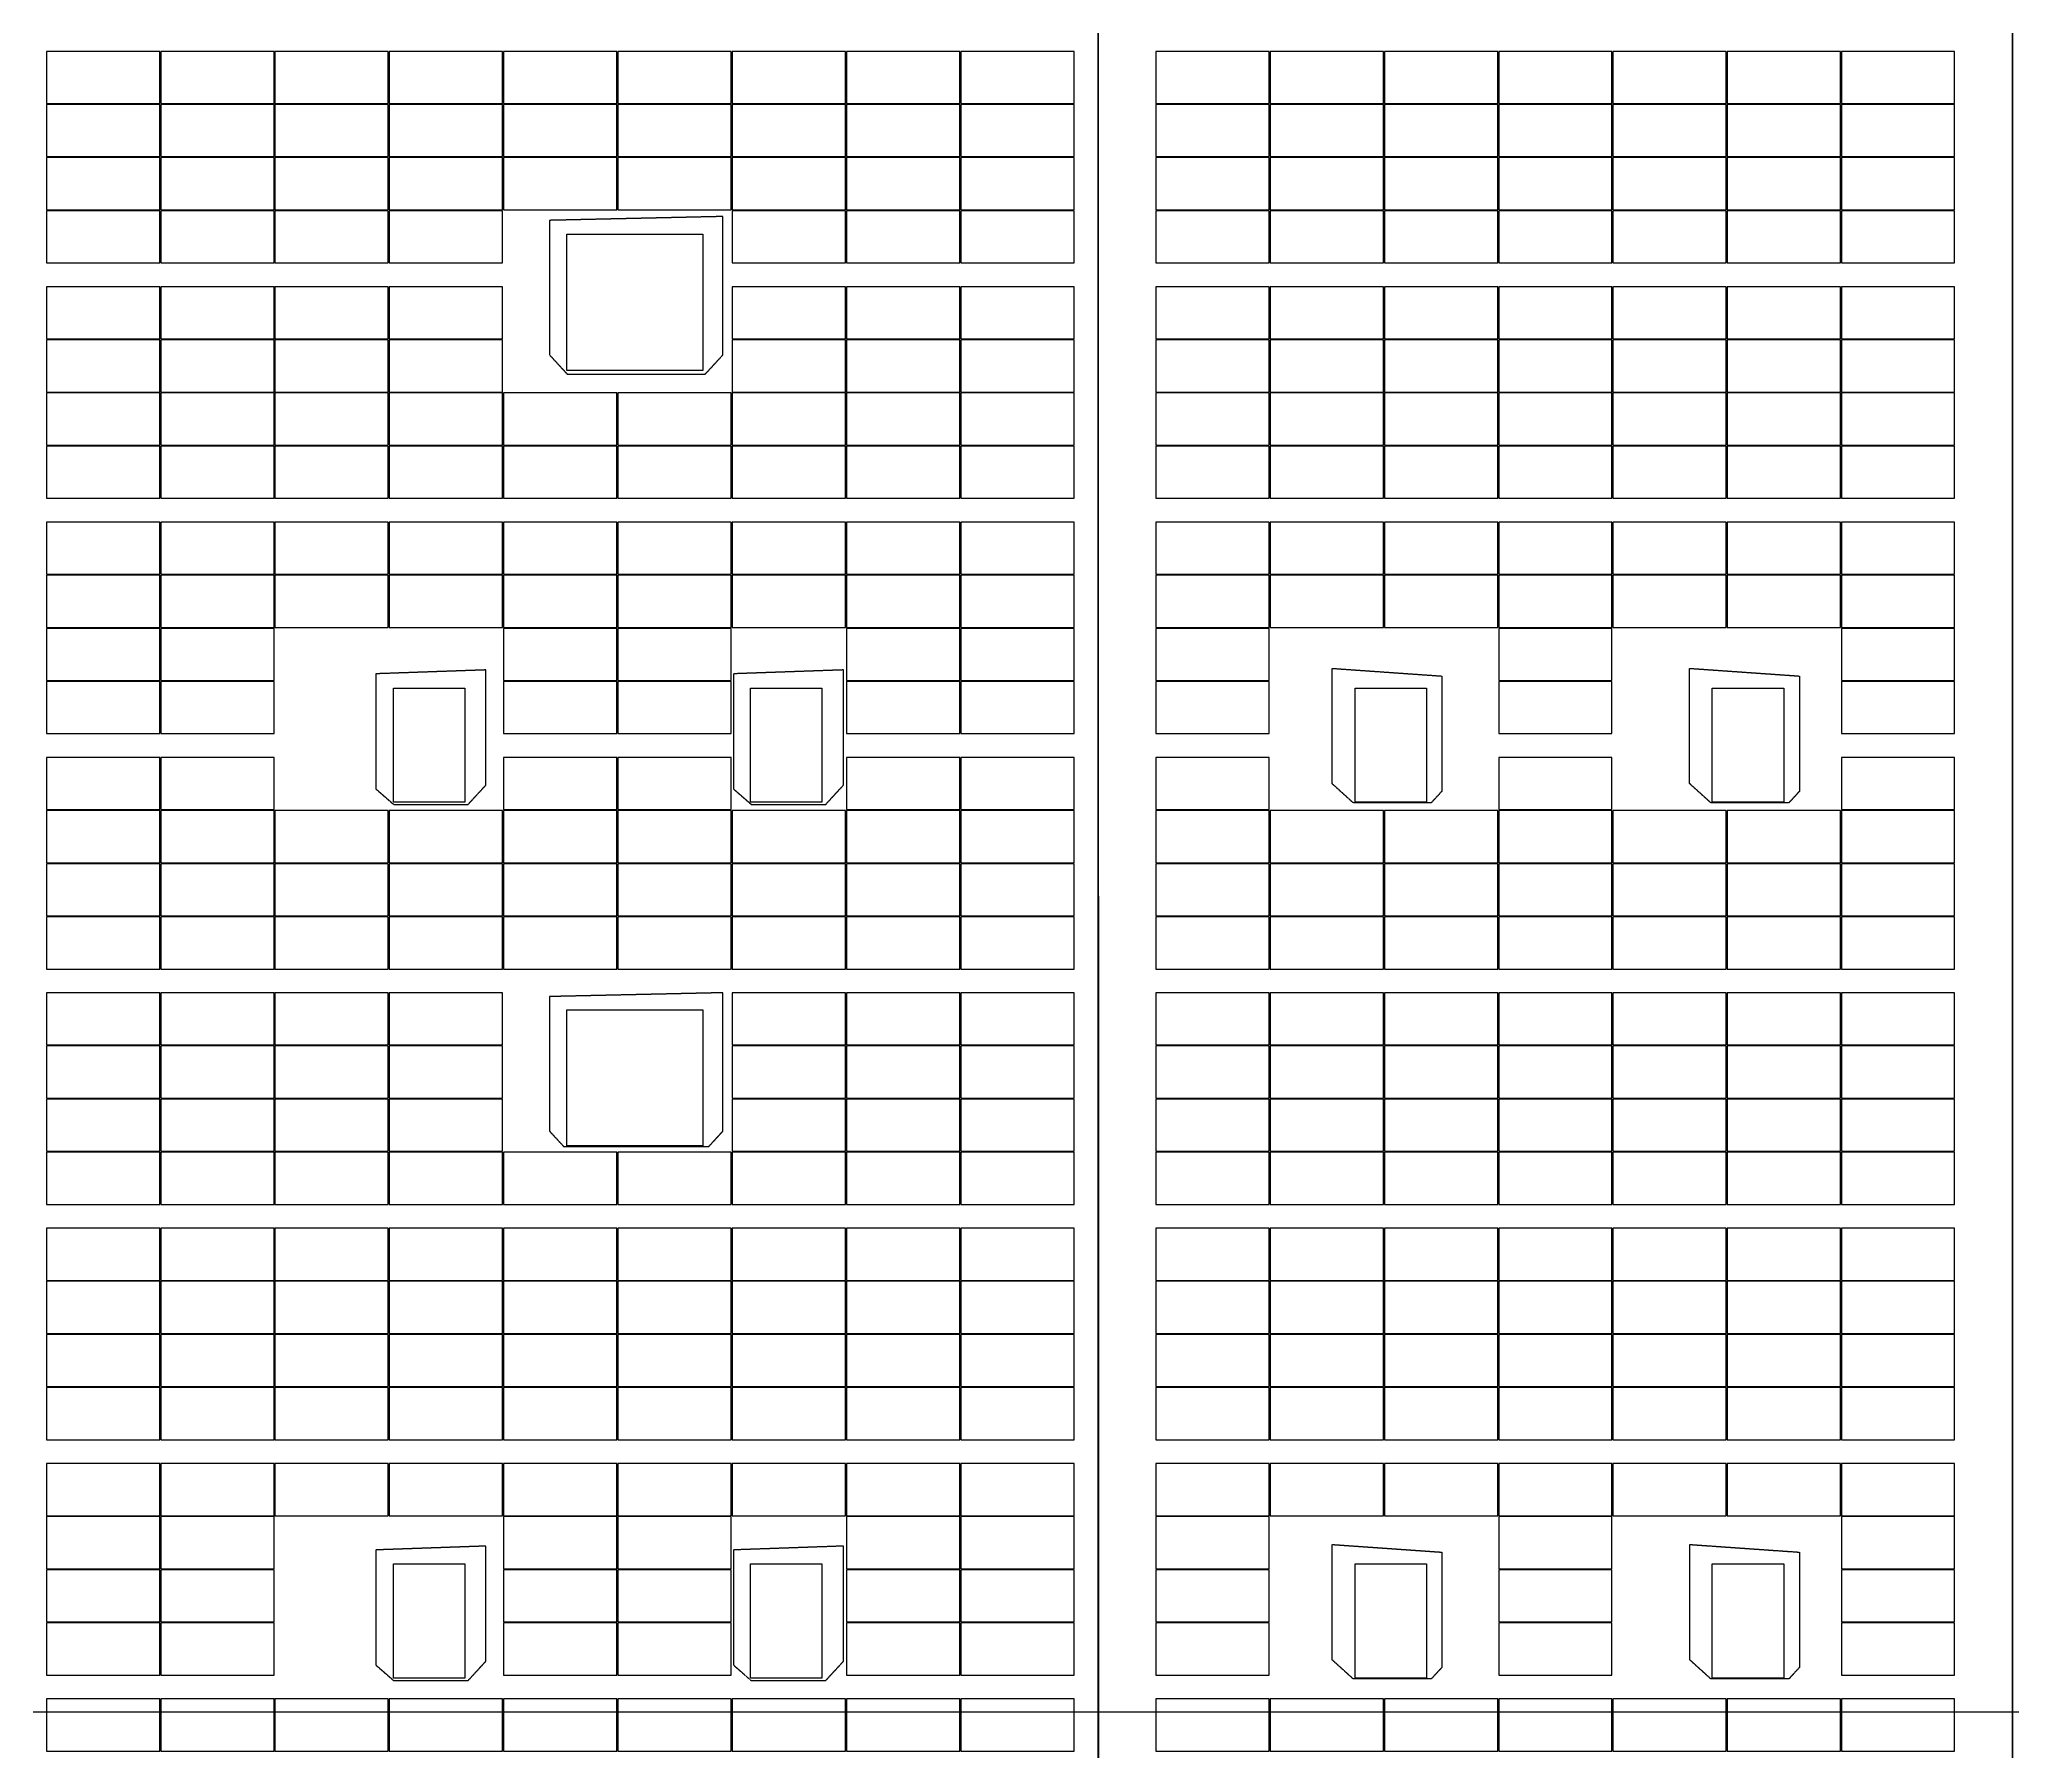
# Model space of a CAD drawing. Header units: millimetres. Extents: x -330863 to 383137, y -246038 to 314990.
# Drawn here: x -436 to 41006, y -103141 to -67177 of the extents above; entities that cross this region are included whole.
import ezdxf

# ---------------------------------------------------------------- set-up
doc = ezdxf.new("R2010")
doc.units = ezdxf.units.MM
doc.linetypes.add('DASHED', pattern=[1.524, 1.27, -0.254])
doc.linetypes.add('HIDDEN', pattern=[0.375, 0.25, -0.125])
doc.layers.add('PUB_DIM', color=7, linetype='Continuous', lineweight=0)
doc.layers.add('X消防车道', color=6, linetype='HIDDEN', lineweight=18)
for name, color, linetype in [('屋脊线', 7, 'ByLayer'), ('组件', 7, 'ByLayer'), ('阴影', 8, 'DASHED'), ('障碍物', 7, 'ByLayer')]:
    doc.layers.add(name, color=color, linetype=linetype)
doc.styles.add('_TCH_DIM_T3', font='SIMPLEX.shx', dxfattribs={"width": 0.6, "bigfont": 'GBCBIG.shx'})
doc.dimstyles.new('_TCH_ARCH_M_M&&1', dxfattribs={"dimtxt": 3, "dimasz": 0.5, "dimexe": 1.25, "dimexo": 1.5, "dimgap": 0.63125, "dimtad": 1, "dimtxsty": '_TCH_DIM_T3', "dimblk": 'ARCHTICK', "dimcen": 2.5, "dimclrt": 7, "dimazin": 2, "dimtfac": 1, "dimtix": 1, "dimtmove": 2, "dimatfit": 3})

# ---------------------------------------------------------------- blocks, each defined once
blk = doc.blocks.new('*U6')
at = {"layer": '屋脊线', "color": 30}
for p, q in [((21804, -129651, 8900), (21800, 145849, 8900)), ((41004, -129651, 10100), (41000, 145849, 10100))]:
    blk.add_line(p, q, dxfattribs=at)
at = {"flags": 1}
for tag in ['unit_id', 'unit_name']:
    blk.add_attdef(tag, (0, 0), '', height=2.5, dxfattribs=at)
blk = doc.blocks.new('*U210')
at = {"layer": '障碍物', "color": 1}
blk.add_polyline3d([(7000, -80801, 10), (8500, -80801, 10), (8500, -83201, 10), (7000, -83201, 10)], close=True, dxfattribs=at)
at = {"flags": 1}
for tag in ['height', 'shape']:
    blk.add_attdef(tag, (0, 0), '', height=2.5, dxfattribs=at)
blk = doc.blocks.new('*U211')
at = {"layer": '障碍物', "color": 1}
blk.add_polyline3d([(14500, -80801, 10), (16000, -80801, 10), (16000, -83201, 10), (14500, -83201, 10)], close=True, dxfattribs=at)
at = {"flags": 1}
for tag in ['height', 'shape']:
    blk.add_attdef(tag, (0, 0), '', height=2.5, dxfattribs=at)
blk = doc.blocks.new('*U214')
at = {"layer": '障碍物', "color": 1}
blk.add_polyline3d([(7000, -99201, 10), (8500, -99201, 10), (8500, -101601, 10), (7000, -101601, 10)], close=True, dxfattribs=at)
at = {"flags": 1}
for tag in ['height', 'shape']:
    blk.add_attdef(tag, (0, 0), '', height=2.5, dxfattribs=at)
blk = doc.blocks.new('*U215')
at = {"layer": '障碍物', "color": 1}
blk.add_polyline3d([(14500, -99201, 10), (16000, -99201, 10), (16000, -101601, 10), (14500, -101601, 10)], close=True, dxfattribs=at)
at = {"flags": 1}
for tag in ['height', 'shape']:
    blk.add_attdef(tag, (0, 0), '', height=2.5, dxfattribs=at)
blk = doc.blocks.new('*U241')
at = {"layer": '障碍物', "color": 1}
blk.add_polyline3d([(10640, -71268, 10), (13500, -71268, 10), (13500, -74129, 10), (10640, -74129, 10)], close=True, dxfattribs=at)
at = {"flags": 1}
for tag in ['height', 'shape']:
    blk.add_attdef(tag, (0, 0), '', height=2.5, dxfattribs=at)
blk = doc.blocks.new('*U242')
at = {"layer": '障碍物', "color": 1}
blk.add_polyline3d([(10640, -87558, 10), (13500, -87558, 10), (13500, -90419, 10), (10640, -90419, 10)], close=True, dxfattribs=at)
at = {"flags": 1}
for tag in ['height', 'shape']:
    blk.add_attdef(tag, (0, 0), '', height=2.5, dxfattribs=at)
blk = doc.blocks.new('*U272')
at = {"layer": '障碍物', "color": 1}
blk.add_polyline3d([(27200, -80801, 10), (28700, -80801, 10), (28700, -83201, 10), (27200, -83201, 10)], close=True, dxfattribs=at)
at = {"flags": 1}
for tag in ['height', 'shape']:
    blk.add_attdef(tag, (0, 0), '', height=2.5, dxfattribs=at)
blk = doc.blocks.new('*U273')
at = {"layer": '障碍物', "color": 1}
blk.add_polyline3d([(34700, -80801, 10), (36200, -80801, 10), (36200, -83201, 10), (34700, -83201, 10)], close=True, dxfattribs=at)
at = {"flags": 1}
for tag in ['height', 'shape']:
    blk.add_attdef(tag, (0, 0), '', height=2.5, dxfattribs=at)
blk = doc.blocks.new('*U274')
at = {"layer": '障碍物', "color": 1}
blk.add_polyline3d([(27200, -99201, 10), (28700, -99201, 10), (28700, -101601, 10), (27200, -101601, 10)], close=True, dxfattribs=at)
at = {"flags": 1}
for tag in ['height', 'shape']:
    blk.add_attdef(tag, (0, 0), '', height=2.5, dxfattribs=at)
blk = doc.blocks.new('*U275')
at = {"layer": '障碍物', "color": 1}
blk.add_polyline3d([(34700, -99201, 10), (36200, -99201, 10), (36200, -101601, 10), (34700, -101601, 10)], close=True, dxfattribs=at)
at = {"flags": 1}
for tag in ['height', 'shape']:
    blk.add_attdef(tag, (0, 0), '', height=2.5, dxfattribs=at)
blk = doc.blocks.new('*U17')
at = {"layer": '组件', "color": 0}
blk.add_polyline3d([(0, 0, 0), (0, -109.6, 0), (237.9, -109.6, 14.9), (237.9, 0, 14.9)], close=True, dxfattribs=at)
at = {"flags": 1}
for tag in ['mounting-hole-spacing1', 'mounting-hole-spacing2', 'module-material', 'vmpo', 'voco', 'silicon-material', 'panel-length', 'panel-width', 'panel-height', 'userid', 'theme', 'note', 'name', 'pmax', 'company-name', 'id', 'impo', 'isco']:
    blk.add_attdef(tag, (0, 0), '', height=2.5, dxfattribs=at)
blk = doc.blocks.new('*U15')
at = {"layer": '组件', "color": 0}
blk.add_polyline3d([(0, 0, 0), (0, 109.6, 0), (-238.1, 109.6, 12.6), (-238.1, 0, 12.6)], close=True, dxfattribs=at)
at = {"flags": 1}
for tag in ['mounting-hole-spacing1', 'mounting-hole-spacing2', 'module-material', 'vmpo', 'voco', 'silicon-material', 'panel-length', 'panel-width', 'panel-height', 'userid', 'theme', 'note', 'name', 'pmax', 'company-name', 'id', 'impo', 'isco']:
    blk.add_attdef(tag, (0, 0), '', height=2.5, dxfattribs=at)
blk = doc.blocks.new('_ArchTick')
at = {"color": 0, "linetype": 'ByBlock', "const_width": 0.4}
blk.add_lwpolyline([(-0.5, -0.5), (0.5, 0.5)], dxfattribs=at)
blk = doc.blocks.new('*D471')
at = {"layer": 'Defpoints', "color": 0, "transparency": 16777216}
for p in [(-88500, -94587), (64800, -94587), (64800, -102309)]:
    blk.add_point(p, dxfattribs=at)
at = {"layer": 'PUB_DIM', "color": 0, "lineweight": -2, "transparency": 16777216}
for p, q in [((-88500, -94588), (-88500, -102310)), ((64800, -94588), (64800, -102310)), ((-88500, -102309), (64800, -102309))]:
    blk.add_line(p, q, dxfattribs=at)
at = {"layer": 'PUB_DIM', "color": 0, "lineweight": -2, "transparency": 16777216, "xscale": 0.5, "yscale": 0.5, "zscale": 0.5, "rotation": 180}
blk.add_blockref('_ArchTick', (-88500, -102309), dxfattribs=at)
at = {"layer": 'PUB_DIM', "color": 0, "lineweight": -2, "transparency": 16777216, "xscale": 0.5, "yscale": 0.5, "zscale": 0.5}
blk.add_blockref('_ArchTick', (64800, -102309), dxfattribs=at)
at = {"layer": 'PUB_DIM', "color": 7, "transparency": 16777216, "insert": (-11850, -102307), "char_height": 3, "attachment_point": 5, "style": '_TCH_DIM_T3'}
blk.add_mtext('\\A1;153300.00', dxfattribs=at)

msp = doc.modelspace()

# ---------------------------------------------------------------- hatches: boundary and pattern name
at = {"layer": 'X消防车道'}
h = msp.add_hatch(dxfattribs=at)
h.set_pattern_fill('DOTS', color=8, scale=1000, angle=-31.487838)
h.set_pattern_definition([(328.51216202, (-1970228605.7, -2547630934.4), (1506.0502845, 939.1527315), [0, -1587.5])])
h.paths.add_polyline_path([(-93210.319, -143669.982, 0.388696348), (-80260.509, -155528.75), (-29868.25, -155528.75, 0.072993423), (-27282.119, -155149.186), (-24812.542, -154408.313, -0.072993423), (-22226.411, -154028.75), (83399.933, -154028.75, -0.414215405), (92400, -163028.739), (92400.012, -173021.711), (96400.012, -173176.258), (96400, -163028.734, 0.414220327), (83399.684, -150028.75), (-22813.487, -150028.75, 0.072993423), (-25399.617, -150408.313), (-27869.195, -151149.186, -0.072993423), (-30455.326, -151528.75), (-80260.509, -151528.75, -0.388697685), (-89225.766, -143318.792), (-114666.763, 145381.208, -0.440198268), (-105701.506, 155171.25), (85999.681, 155171.25, -0.414210993), (94999.681, 146171.329, -0.141448111), (96999.681, 153099.453, 0.257670399), (85999.52, 159171.25), (-105701.603, 159171.25, 0.440196051), (-118651.322, 145030.079)])

# ---------------------------------------------------------------- linework, layer by layer
at = {"layer": '屋脊线', "color": 30, "elevation": 8900}
msp.add_lwpolyline([(21800.287, 145848.75), (21804.488, -129651.249)], dxfattribs=at)
at = {"layer": '屋脊线', "color": 2, "elevation": 10100}
msp.add_lwpolyline([(41000.287, 145848.75), (41004.488, -129651.251)], dxfattribs=at)
at = {"layer": '阴影', "linetype": 'DASHED'}
for points in [[(10275.974, -70977.378, 9513.086), (10276.018, -73802.549, 9513.086), (10647.882, -74206.138, 9493.341), (13548.38, -74206.099, 9339.332), (13920.232, -73802.5, 9319.587), (13920.188, -70896.606, 9319.587), (10275.974, -70977.378, 9513.086)], [(26712.676, -80387.92, 9207.809), (29018.118, -80549.321, 9351.899), (29018.154, -82970.898, 9351.898), (28795.051, -83213.057, 9337.954), (27158.931, -83213.086, 9235.696), (26712.71, -82809.492, 9207.808), (26712.676, -80387.92, 9207.809)], [(34223.95, -80387.798, 9677.263), (36529.392, -80549.194, 9821.353), (36529.431, -82970.771, 9821.353), (36306.326, -83212.93, 9807.409), (34670.208, -83212.959, 9705.151), (34223.987, -82809.365, 9677.263), (34223.95, -80387.798, 9677.263)], [(6631.904, -80502.295, 9706.584), (6631.942, -82923.867, 9706.584), (7003.806, -83246.748, 9686.839), (8565.612, -83246.719, 9603.912), (8937.464, -82843.115, 9584.167), (8937.427, -80421.543, 9584.166), (6631.904, -80502.295, 9706.584)], [(14143.45, -80502.192, 9307.741), (14143.486, -82923.77, 9307.74), (14515.349, -83246.641, 9287.996), (16077.157, -83246.621, 9205.068), (16449.009, -82843.018, 9185.323), (16448.972, -80421.44, 9185.323), (14143.45, -80502.192, 9307.741)], [(10276.223, -87282.656, 9513.086), (10276.266, -90107.832, 9513.086), (10573.759, -90430.703, 9497.29), (13622.999, -90430.654, 9335.383), (13920.481, -90107.783, 9319.587), (13920.437, -87201.885, 9319.587), (10276.223, -87282.656, 9513.086)], [(6632.186, -98906.27, 9706.584), (6632.222, -101327.852, 9706.584), (7004.086, -101650.723, 9686.839), (8565.893, -101650.703, 9603.911), (8937.745, -101247.1, 9584.167), (8937.708, -98825.518, 9584.167), (6632.186, -98906.27, 9706.584)], [(14143.73, -98906.172, 9307.74), (14143.767, -101327.744, 9307.74), (14515.631, -101650.615, 9287.996), (16077.438, -101650.596, 9205.068), (16449.29, -101246.992, 9185.323), (16449.253, -98825.42, 9185.323), (14143.73, -98906.172, 9307.74)], [(26712.957, -98791.875, 9207.808), (29018.398, -98953.281, 9351.899), (29018.435, -101374.854, 9351.898), (28795.332, -101617.012, 9337.954), (27159.214, -101617.041, 9235.696), (26712.993, -101213.447, 9207.808), (26712.957, -98791.875, 9207.808)], [(34224.231, -98791.758, 9677.263), (36529.675, -98953.154, 9821.353), (36529.709, -101374.727, 9821.353), (36306.606, -101616.885, 9807.409), (34670.488, -101616.914, 9705.152), (34224.268, -101213.33, 9677.263), (34224.231, -98791.758, 9677.263)]]:
    msp.add_polyline3d(points, close=True, dxfattribs=at)
at = {"layer": '障碍物', "elevation": 10300}
for points in [[(10639.869, -71268.002), (13500.377, -71268.002), (13500.377, -74128.511), (10639.869, -74128.511)], [(10639.869, -87558.002), (13500.377, -87558.002), (13500.377, -90418.511), (10639.869, -90418.511)]]:
    msp.add_lwpolyline(points, close=True, dxfattribs=at)
at = {"layer": '障碍物', "color": 4, "elevation": 10300}
for points in [[(7000.027, -80801.258), (8500.027, -80801.258), (8500.027, -83201.258), (7000.027, -83201.258)], [(14500.027, -80801.258), (16000.027, -80801.258), (16000.027, -83201.258), (14500.027, -83201.258)], [(27200.001, -80801.258), (28700.001, -80801.258), (28700.001, -83201.258), (27200.001, -83201.258)], [(34700.027, -80801.258), (36200.027, -80801.258), (36200.027, -83201.258), (34700.027, -83201.258)], [(7000.002, -99201.25), (8500.001, -99201.25), (8500.001, -101601.25), (7000.002, -101601.25)], [(14500.002, -99201.25), (16000.001, -99201.25), (16000.001, -101601.25), (14500.002, -101601.25)], [(27199.976, -99201.25), (28699.976, -99201.25), (28699.976, -101601.25), (27199.976, -101601.25)], [(34700.002, -99201.25), (36200.002, -99201.25), (36200.002, -101601.25), (34700.002, -101601.25)]]:
    msp.add_lwpolyline(points, close=True, dxfattribs=at)

# ---------------------------------------------------------------- block references
at = {"layer": '屋脊线'}
msp.add_blockref('*U6', (0, 0), dxfattribs=at)
at = {"layer": '组件', "color": 5, "xscale": 10, "yscale": 10, "zscale": 10}
for name, p in [('*U15', (2090.255, -68523.25, 10046.727)), ('*U15', (4490.872, -68523.25, 9919.26)), ('*U15', (6891.489, -68523.25, 9791.794)), ('*U15', (9292.106, -68523.25, 9664.327)), ('*U15', (11692.723, -68523.25, 9536.861)), ('*U15', (14093.34, -68523.25, 9409.395)), ('*U15', (16493.957, -68523.25, 9281.928)), ('*U15', (18894.574, -68523.25, 9154.462)), ('*U15', (21295.19, -68523.25, 9026.996)), ('*U17', (23014.799, -67427.3, 9075.704)), ('*U17', (25414.108, -67427.3, 9225.661)), ('*U17', (27813.417, -67427.3, 9375.617)), ('*U17', (30212.726, -67427.3, 9525.574)), ('*U17', (32612.035, -67427.3, 9675.531)), ('*U17', (35011.344, -67427.3, 9825.488)), ('*U17', (37410.653, -67427.3, 9975.445)), ('*U15', (2090.255, -69639.25, 10046.727)), ('*U15', (4490.872, -69639.25, 9919.26)), ('*U15', (6891.489, -69639.25, 9791.794)), ('*U15', (9292.106, -69639.25, 9664.327)), ('*U15', (11692.723, -69639.25, 9536.861)), ('*U15', (14093.34, -69639.25, 9409.395)), ('*U15', (16493.957, -69639.25, 9281.928)), ('*U15', (18894.574, -69639.25, 9154.462)), ('*U15', (21295.19, -69639.25, 9026.996)), ('*U17', (23014.799, -68543.3, 9075.704)), ('*U17', (25414.108, -68543.3, 9225.661)), ('*U17', (27813.417, -68543.3, 9375.617)), ('*U17', (30212.726, -68543.3, 9525.574)), ('*U17', (32612.035, -68543.3, 9675.531)), ('*U17', (35011.344, -68543.3, 9825.488)), ('*U17', (37410.653, -68543.3, 9975.445)), ('*U15', (2090.255, -70755.25, 10046.727)), ('*U15', (4490.872, -70755.25, 9919.26)), ('*U15', (6891.489, -70755.25, 9791.794)), ('*U15', (9292.106, -70755.25, 9664.327)), ('*U15', (11692.723, -70755.25, 9536.861)), ('*U15', (14093.34, -70755.25, 9409.395)), ('*U15', (16493.957, -70755.25, 9281.928)), ('*U15', (18894.574, -70755.25, 9154.462)), ('*U15', (21295.19, -70755.25, 9026.996)), ('*U17', (23014.799, -69659.3, 9075.704)), ('*U17', (25414.108, -69659.3, 9225.661)), ('*U17', (27813.417, -69659.3, 9375.617)), ('*U17', (30212.726, -69659.3, 9525.574)), ('*U17', (32612.035, -69659.3, 9675.531)), ('*U17', (35011.344, -69659.3, 9825.488)), ('*U17', (37410.653, -69659.3, 9975.445)), ('*U15', (2090.255, -71871.25, 10046.727)), ('*U15', (4490.872, -71871.25, 9919.26)), ('*U15', (6891.489, -71871.25, 9791.794)), ('*U15', (9292.106, -71871.25, 9664.327)), ('*U15', (16493.957, -71871.25, 9281.928)), ('*U15', (18894.574, -71871.25, 9154.462)), ('*U15', (21295.19, -71871.25, 9026.996)), ('*U17', (23014.799, -70775.3, 9075.704)), ('*U17', (25414.108, -70775.3, 9225.661)), ('*U17', (27813.417, -70775.3, 9375.617)), ('*U17', (30212.726, -70775.3, 9525.574)), ('*U17', (32612.035, -70775.3, 9675.531)), ('*U17', (35011.344, -70775.3, 9825.488)), ('*U17', (37410.653, -70775.3, 9975.445)), ('*U15', (2090.255, -73467.25, 10046.731)), ('*U15', (4490.872, -73467.25, 9919.264)), ('*U15', (6891.489, -73467.25, 9791.798)), ('*U15', (9292.106, -73467.25, 9664.332)), ('*U15', (16493.957, -73467.25, 9281.932)), ('*U15', (18894.574, -73467.25, 9154.466)), ('*U15', (21295.19, -73467.25, 9027)), ('*U17', (23014.799, -72371.3, 9075.699)), ('*U17', (25414.108, -72371.3, 9225.656)), ('*U17', (27813.417, -72371.3, 9375.613)), ('*U17', (30212.726, -72371.3, 9525.569)), ('*U17', (32612.035, -72371.3, 9675.526)), ('*U17', (35011.344, -72371.3, 9825.483)), ('*U17', (37410.653, -72371.3, 9975.44)), ('*U15', (2090.255, -74583.25, 10046.731)), ('*U15', (4490.872, -74583.25, 9919.264)), ('*U15', (6891.489, -74583.25, 9791.798)), ('*U15', (9292.106, -74583.25, 9664.332)), ('*U15', (16493.957, -74583.25, 9281.932)), ('*U15', (18894.574, -74583.25, 9154.466)), ('*U15', (21295.19, -74583.25, 9027)), ('*U17', (23014.799, -73487.3, 9075.699)), ('*U17', (25414.108, -73487.3, 9225.656)), ('*U17', (27813.417, -73487.3, 9375.613)), ('*U17', (30212.726, -73487.3, 9525.569)), ('*U17', (32612.035, -73487.3, 9675.526)), ('*U17', (35011.344, -73487.3, 9825.483)), ('*U17', (37410.653, -73487.3, 9975.44)), ('*U15', (2090.255, -75699.25, 10046.731)), ('*U15', (4490.872, -75699.25, 9919.264)), ('*U15', (6891.489, -75699.25, 9791.798)), ('*U15', (9292.106, -75699.25, 9664.332)), ('*U15', (11692.723, -75699.25, 9536.865)), ('*U15', (14093.34, -75699.25, 9409.399)), ('*U15', (16493.957, -75699.25, 9281.932)), ('*U15', (18894.574, -75699.25, 9154.466)), ('*U15', (21295.19, -75699.25, 9027)), ('*U17', (23014.799, -74603.3, 9075.699)), ('*U17', (25414.108, -74603.3, 9225.656)), ('*U17', (27813.417, -74603.3, 9375.613)), ('*U17', (30212.726, -74603.3, 9525.569)), ('*U17', (32612.035, -74603.3, 9675.526)), ('*U17', (35011.344, -74603.3, 9825.483)), ('*U17', (37410.653, -74603.3, 9975.44)), ('*U15', (2090.255, -76815.25, 10046.731)), ('*U15', (4490.872, -76815.25, 9919.264)), ('*U15', (6891.489, -76815.25, 9791.798)), ('*U15', (9292.106, -76815.25, 9664.332)), ('*U15', (11692.723, -76815.25, 9536.865)), ('*U15', (14093.34, -76815.25, 9409.399)), ('*U15', (16493.957, -76815.25, 9281.932)), ('*U15', (18894.574, -76815.25, 9154.466)), ('*U15', (21295.19, -76815.25, 9027)), ('*U17', (23014.799, -75719.3, 9075.699)), ('*U17', (25414.108, -75719.3, 9225.656)), ('*U17', (27813.417, -75719.3, 9375.613)), ('*U17', (30212.726, -75719.3, 9525.569)), ('*U17', (32612.035, -75719.3, 9675.526)), ('*U17', (35011.344, -75719.3, 9825.483)), ('*U17', (37410.653, -75719.3, 9975.44)), ('*U15', (2090.255, -78411.25, 10046.735)), ('*U15', (4490.872, -78411.25, 9919.268)), ('*U15', (6891.489, -78411.25, 9791.802)), ('*U15', (9292.106, -78411.25, 9664.336)), ('*U15', (11692.723, -78411.25, 9536.869)), ('*U15', (14093.34, -78411.25, 9409.403)), ('*U15', (16493.957, -78411.25, 9281.936)), ('*U15', (18894.574, -78411.25, 9154.47)), ('*U15', (21295.19, -78411.25, 9027.004)), ('*U17', (23014.799, -77315.3, 9075.694)), ('*U17', (25414.108, -77315.3, 9225.651)), ('*U17', (27813.417, -77315.3, 9375.608)), ('*U17', (30212.726, -77315.3, 9525.565)), ('*U17', (32612.035, -77315.3, 9675.522)), ('*U17', (35011.344, -77315.3, 9825.478)), ('*U17', (37410.653, -77315.3, 9975.435)), ('*U15', (2090.255, -79527.25, 10046.735)), ('*U15', (4490.872, -79527.25, 9919.268)), ('*U15', (6891.489, -79527.25, 9791.802)), ('*U15', (9292.106, -79527.25, 9664.336)), ('*U15', (11692.723, -79527.25, 9536.869)), ('*U15', (14093.34, -79527.25, 9409.403)), ('*U15', (16493.957, -79527.25, 9281.936)), ('*U15', (18894.574, -79527.25, 9154.47)), ('*U15', (21295.19, -79527.25, 9027.004)), ('*U17', (23014.799, -78431.3, 9075.694)), ('*U17', (25414.108, -78431.3, 9225.651)), ('*U17', (27813.417, -78431.3, 9375.608)), ('*U17', (30212.726, -78431.3, 9525.565)), ('*U17', (32612.035, -78431.3, 9675.522)), ('*U17', (35011.344, -78431.3, 9825.478)), ('*U17', (37410.653, -78431.3, 9975.435)), ('*U15', (2090.255, -80643.25, 10046.735)), ('*U15', (4490.872, -80643.25, 9919.268)), ('*U15', (11692.723, -80643.25, 9536.869)), ('*U15', (14093.34, -80643.25, 9409.403)), ('*U15', (18894.574, -80643.25, 9154.47)), ('*U15', (21295.19, -80643.25, 9027.004)), ('*U17', (23014.799, -79547.3, 9075.694)), ('*U17', (30212.726, -79547.3, 9525.565)), ('*U17', (37410.653, -79547.3, 9975.435)), ('*U15', (2090.255, -81759.25, 10046.735)), ('*U15', (4490.872, -81759.25, 9919.268)), ('*U15', (11692.723, -81759.25, 9536.869)), ('*U15', (14093.34, -81759.25, 9409.403)), ('*U15', (18894.574, -81759.25, 9154.47)), ('*U15', (21295.19, -81759.25, 9027.004)), ('*U17', (23014.799, -80663.3, 9075.694)), ('*U17', (30212.726, -80663.3, 9525.565)), ('*U17', (37410.653, -80663.3, 9975.435)), ('*U15', (2090.255, -83355.25, 10046.739)), ('*U15', (4490.872, -83355.25, 9919.272)), ('*U15', (11692.723, -83355.25, 9536.873)), ('*U15', (14093.34, -83355.25, 9409.407)), ('*U15', (18894.574, -83355.25, 9154.474)), ('*U15', (21295.19, -83355.25, 9027.008)), ('*U17', (23014.799, -82259.3, 9075.69)), ('*U17', (30212.726, -82259.3, 9525.56)), ('*U17', (37410.653, -82259.3, 9975.43)), ('*U15', (2090.255, -84471.25, 10046.739)), ('*U15', (4490.872, -84471.25, 9919.272)), ('*U15', (6891.489, -84471.25, 9791.806)), ('*U15', (9292.106, -84471.25, 9664.34)), ('*U15', (11692.723, -84471.25, 9536.873)), ('*U15', (14093.34, -84471.25, 9409.407)), ('*U15', (16493.957, -84471.25, 9281.94)), ('*U15', (18894.574, -84471.25, 9154.474)), ('*U15', (21295.19, -84471.25, 9027.008)), ('*U17', (23014.799, -83375.3, 9075.69)), ('*U17', (25414.108, -83375.3, 9225.646)), ('*U17', (27813.417, -83375.3, 9375.603)), ('*U17', (30212.726, -83375.3, 9525.56)), ('*U17', (32612.035, -83375.3, 9675.517)), ('*U17', (35011.344, -83375.3, 9825.474)), ('*U17', (37410.653, -83375.3, 9975.43)), ('*U15', (2090.255, -85587.25, 10046.739)), ('*U15', (4490.872, -85587.25, 9919.272)), ('*U15', (6891.489, -85587.25, 9791.806)), ('*U15', (9292.106, -85587.25, 9664.34)), ('*U15', (11692.723, -85587.25, 9536.873)), ('*U15', (14093.34, -85587.25, 9409.407)), ('*U15', (16493.957, -85587.25, 9281.94)), ('*U15', (18894.574, -85587.25, 9154.474)), ('*U15', (21295.19, -85587.25, 9027.008)), ('*U17', (23014.799, -84491.3, 9075.69)), ('*U17', (25414.108, -84491.3, 9225.646)), ('*U17', (27813.417, -84491.3, 9375.603)), ('*U17', (30212.726, -84491.3, 9525.56)), ('*U17', (32612.035, -84491.3, 9675.517)), ('*U17', (35011.344, -84491.3, 9825.474)), ('*U17', (37410.653, -84491.3, 9975.43)), ('*U15', (2090.255, -86703.25, 10046.739)), ('*U15', (4490.872, -86703.25, 9919.272)), ('*U15', (6891.489, -86703.25, 9791.806)), ('*U15', (9292.106, -86703.25, 9664.34)), ('*U15', (11692.723, -86703.25, 9536.873)), ('*U15', (14093.34, -86703.25, 9409.407)), ('*U15', (16493.957, -86703.25, 9281.94)), ('*U15', (18894.574, -86703.25, 9154.474)), ('*U15', (21295.19, -86703.25, 9027.008)), ('*U17', (23014.799, -85607.3, 9075.69)), ('*U17', (25414.108, -85607.3, 9225.646)), ('*U17', (27813.417, -85607.3, 9375.603)), ('*U17', (30212.726, -85607.3, 9525.56)), ('*U17', (32612.035, -85607.3, 9675.517)), ('*U17', (35011.344, -85607.3, 9825.474)), ('*U17', (37410.653, -85607.3, 9975.43)), ('*U15', (2090.255, -88299.25, 10046.743)), ('*U15', (4490.872, -88299.25, 9919.276)), ('*U15', (6891.489, -88299.25, 9791.81)), ('*U15', (9292.106, -88299.25, 9664.344)), ('*U15', (16493.957, -88299.25, 9281.944)), ('*U15', (18894.574, -88299.25, 9154.478)), ('*U15', (21295.19, -88299.25, 9027.012)), ('*U17', (23014.799, -87203.3, 9075.685)), ('*U17', (25414.108, -87203.3, 9225.642)), ('*U17', (27813.417, -87203.3, 9375.599)), ('*U17', (30212.726, -87203.3, 9525.555)), ('*U17', (32612.035, -87203.3, 9675.512)), ('*U17', (35011.344, -87203.3, 9825.469)), ('*U17', (37410.653, -87203.3, 9975.426)), ('*U15', (2090.255, -89415.25, 10046.743)), ('*U15', (4490.872, -89415.25, 9919.276)), ('*U15', (6891.489, -89415.25, 9791.81)), ('*U15', (9292.106, -89415.25, 9664.344)), ('*U15', (16493.957, -89415.25, 9281.944)), ('*U15', (18894.574, -89415.25, 9154.478)), ('*U15', (21295.19, -89415.25, 9027.012)), ('*U17', (23014.799, -88319.3, 9075.685)), ('*U17', (25414.108, -88319.3, 9225.642)), ('*U17', (27813.417, -88319.3, 9375.599)), ('*U17', (30212.726, -88319.3, 9525.555)), ('*U17', (32612.035, -88319.3, 9675.512)), ('*U17', (35011.344, -88319.3, 9825.469)), ('*U17', (37410.653, -88319.3, 9975.426)), ('*U15', (2090.255, -90531.25, 10046.743)), ('*U15', (4490.872, -90531.25, 9919.276)), ('*U15', (6891.489, -90531.25, 9791.81)), ('*U15', (9292.106, -90531.25, 9664.344)), ('*U15', (16493.957, -90531.25, 9281.944)), ('*U15', (18894.574, -90531.25, 9154.478)), ('*U15', (21295.19, -90531.25, 9027.012)), ('*U17', (23014.799, -89435.3, 9075.685)), ('*U17', (25414.108, -89435.3, 9225.642)), ('*U17', (27813.417, -89435.3, 9375.599)), ('*U17', (30212.726, -89435.3, 9525.555)), ('*U17', (32612.035, -89435.3, 9675.512)), ('*U17', (35011.344, -89435.3, 9825.469)), ('*U17', (37410.653, -89435.3, 9975.426)), ('*U15', (2090.255, -91647.25, 10046.743)), ('*U15', (4490.872, -91647.25, 9919.276)), ('*U15', (6891.489, -91647.25, 9791.81)), ('*U15', (9292.106, -91647.25, 9664.344)), ('*U15', (11692.723, -91647.25, 9536.877)), ('*U15', (14093.34, -91647.25, 9409.411)), ('*U15', (16493.957, -91647.25, 9281.944)), ('*U15', (18894.574, -91647.25, 9154.478)), ('*U15', (21295.19, -91647.25, 9027.012)), ('*U17', (23014.799, -90551.3, 9075.685)), ('*U17', (25414.108, -90551.3, 9225.642)), ('*U17', (27813.417, -90551.3, 9375.599)), ('*U17', (30212.726, -90551.3, 9525.555)), ('*U17', (32612.035, -90551.3, 9675.512)), ('*U17', (35011.344, -90551.3, 9825.469)), ('*U17', (37410.653, -90551.3, 9975.426)), ('*U15', (2090.255, -93243.25, 10046.747)), ('*U15', (4490.872, -93243.25, 9919.28)), ('*U15', (6891.489, -93243.25, 9791.814)), ('*U15', (9292.106, -93243.25, 9664.348)), ('*U15', (11692.723, -93243.25, 9536.881)), ('*U15', (14093.34, -93243.25, 9409.415)), ('*U15', (16493.957, -93243.25, 9281.948)), ('*U15', (18894.574, -93243.25, 9154.482)), ('*U15', (21295.19, -93243.25, 9027.016)), ('*U17', (23014.799, -92147.3, 9075.68)), ('*U17', (25414.108, -92147.3, 9225.637)), ('*U17', (27813.417, -92147.3, 9375.594)), ('*U17', (30212.726, -92147.3, 9525.551)), ('*U17', (32612.035, -92147.3, 9675.507)), ('*U17', (35011.344, -92147.3, 9825.464)), ('*U17', (37410.653, -92147.3, 9975.421)), ('*U15', (2090.255, -94359.25, 10046.747)), ('*U15', (4490.872, -94359.25, 9919.28)), ('*U15', (6891.489, -94359.25, 9791.814)), ('*U15', (9292.106, -94359.25, 9664.348)), ('*U15', (11692.723, -94359.25, 9536.881)), ('*U15', (14093.34, -94359.25, 9409.415)), ('*U15', (16493.957, -94359.25, 9281.948)), ('*U15', (18894.574, -94359.25, 9154.482)), ('*U15', (21295.19, -94359.25, 9027.016)), ('*U17', (23014.799, -93263.3, 9075.68)), ('*U17', (25414.108, -93263.3, 9225.637)), ('*U17', (27813.417, -93263.3, 9375.594)), ('*U17', (30212.726, -93263.3, 9525.551)), ('*U17', (32612.035, -93263.3, 9675.507)), ('*U17', (35011.344, -93263.3, 9825.464)), ('*U17', (37410.653, -93263.3, 9975.421)), ('*U15', (2090.255, -95475.25, 10046.747)), ('*U15', (4490.872, -95475.25, 9919.28)), ('*U15', (6891.489, -95475.25, 9791.814)), ('*U15', (9292.106, -95475.25, 9664.348)), ('*U15', (11692.723, -95475.25, 9536.881)), ('*U15', (14093.34, -95475.25, 9409.415)), ('*U15', (16493.957, -95475.25, 9281.948)), ('*U15', (18894.574, -95475.25, 9154.482)), ('*U15', (21295.19, -95475.25, 9027.016)), ('*U17', (23014.799, -94379.3, 9075.68)), ('*U17', (25414.108, -94379.3, 9225.637)), ('*U17', (27813.417, -94379.3, 9375.594)), ('*U17', (30212.726, -94379.3, 9525.551)), ('*U17', (32612.035, -94379.3, 9675.507)), ('*U17', (35011.344, -94379.3, 9825.464)), ('*U17', (37410.653, -94379.3, 9975.421)), ('*U15', (2090.255, -96591.25, 10046.747)), ('*U15', (4490.872, -96591.25, 9919.28)), ('*U15', (6891.489, -96591.25, 9791.814)), ('*U15', (9292.106, -96591.25, 9664.348)), ('*U15', (11692.723, -96591.25, 9536.881)), ('*U15', (14093.34, -96591.25, 9409.415)), ('*U15', (16493.957, -96591.25, 9281.948)), ('*U15', (18894.574, -96591.25, 9154.482)), ('*U15', (21295.19, -96591.25, 9027.016)), ('*U17', (23014.799, -95495.3, 9075.68)), ('*U17', (25414.108, -95495.3, 9225.637)), ('*U17', (27813.417, -95495.3, 9375.594)), ('*U17', (30212.726, -95495.3, 9525.551)), ('*U17', (32612.035, -95495.3, 9675.507)), ('*U17', (35011.344, -95495.3, 9825.464)), ('*U17', (37410.653, -95495.3, 9975.421)), ('*U15', (2090.255, -98187.25, 10046.751)), ('*U15', (4490.872, -98187.25, 9919.284)), ('*U15', (6891.489, -98187.25, 9791.818)), ('*U15', (9292.106, -98187.25, 9664.352)), ('*U15', (11692.723, -98187.25, 9536.885)), ('*U15', (14093.34, -98187.25, 9409.419)), ('*U15', (16493.957, -98187.25, 9281.952)), ('*U15', (18894.574, -98187.25, 9154.486)), ('*U15', (21295.19, -98187.25, 9027.02)), ('*U17', (23014.799, -97091.3, 9075.676)), ('*U17', (25414.108, -97091.3, 9225.632)), ('*U17', (27813.417, -97091.3, 9375.589)), ('*U17', (30212.726, -97091.3, 9525.546)), ('*U17', (32612.035, -97091.3, 9675.503)), ('*U17', (35011.344, -97091.3, 9825.46)), ('*U17', (37410.653, -97091.3, 9975.416)), ('*U15', (2090.255, -99303.25, 10046.751)), ('*U15', (4490.872, -99303.25, 9919.284)), ('*U15', (11692.723, -99303.25, 9536.885)), ('*U15', (14093.34, -99303.25, 9409.419)), ('*U15', (18894.574, -99303.25, 9154.486)), ('*U15', (21295.19, -99303.25, 9027.02)), ('*U17', (23014.799, -98207.3, 9075.676)), ('*U17', (30212.726, -98207.3, 9525.546)), ('*U17', (37410.653, -98207.3, 9975.416)), ('*U15', (2090.255, -100419.25, 10046.751)), ('*U15', (4490.872, -100419.25, 9919.284)), ('*U15', (11692.723, -100419.25, 9536.885)), ('*U15', (14093.34, -100419.25, 9409.419)), ('*U15', (18894.574, -100419.25, 9154.486)), ('*U15', (21295.19, -100419.25, 9027.02)), ('*U17', (23014.799, -99323.3, 9075.676)), ('*U17', (30212.726, -99323.3, 9525.546)), ('*U17', (37410.653, -99323.3, 9975.416)), ('*U15', (2090.255, -101535.25, 10046.751)), ('*U15', (4490.872, -101535.25, 9919.284)), ('*U15', (11692.723, -101535.25, 9536.885)), ('*U15', (14093.34, -101535.25, 9409.419)), ('*U15', (18894.574, -101535.25, 9154.486)), ('*U15', (21295.19, -101535.25, 9027.02)), ('*U17', (23014.799, -100439.3, 9075.676)), ('*U17', (30212.726, -100439.3, 9525.546)), ('*U17', (37410.653, -100439.3, 9975.416)), ('*U15', (2090.255, -103131.25, 10046.755)), ('*U15', (4490.872, -103131.25, 9919.288)), ('*U15', (6891.489, -103131.25, 9791.822)), ('*U15', (9292.106, -103131.25, 9664.356)), ('*U15', (11692.723, -103131.25, 9536.889)), ('*U15', (14093.34, -103131.25, 9409.423)), ('*U15', (16493.957, -103131.25, 9281.956)), ('*U15', (18894.574, -103131.25, 9154.49)), ('*U15', (21295.19, -103131.25, 9027.024)), ('*U17', (23014.799, -102035.3, 9075.671)), ('*U17', (25414.108, -102035.3, 9225.628)), ('*U17', (27813.417, -102035.3, 9375.584)), ('*U17', (30212.726, -102035.3, 9525.541)), ('*U17', (32612.035, -102035.3, 9675.498)), ('*U17', (35011.344, -102035.3, 9825.455)), ('*U17', (37410.653, -102035.3, 9975.412))]:
    msp.add_blockref(name, p, dxfattribs=at)
at = {"layer": '障碍物'}
for name in ['*U241', '*U210', '*U211', '*U272', '*U273', '*U242', '*U214', '*U215', '*U274', '*U275']:
    msp.add_blockref(name, (0, 0), dxfattribs=at)

# ---------------------------------------------------------------- dimensions: what is measured, and where the dimension line sits
at = {"layer": 'PUB_DIM'}
dim = msp.add_aligned_dim(p1=(-88499.999, -94586.507, 10100), p2=(64800.001, -94586.507, 10100), distance=-7722.463, dimstyle='_TCH_ARCH_M_M&&1', dxfattribs=at)
dim.commit()
dim.dimension.update_dxf_attribs({"geometry": '*D471', "text_midpoint": (-11849.999, -102306.839, 10100)})

doc.saveas('drawing.dxf')
